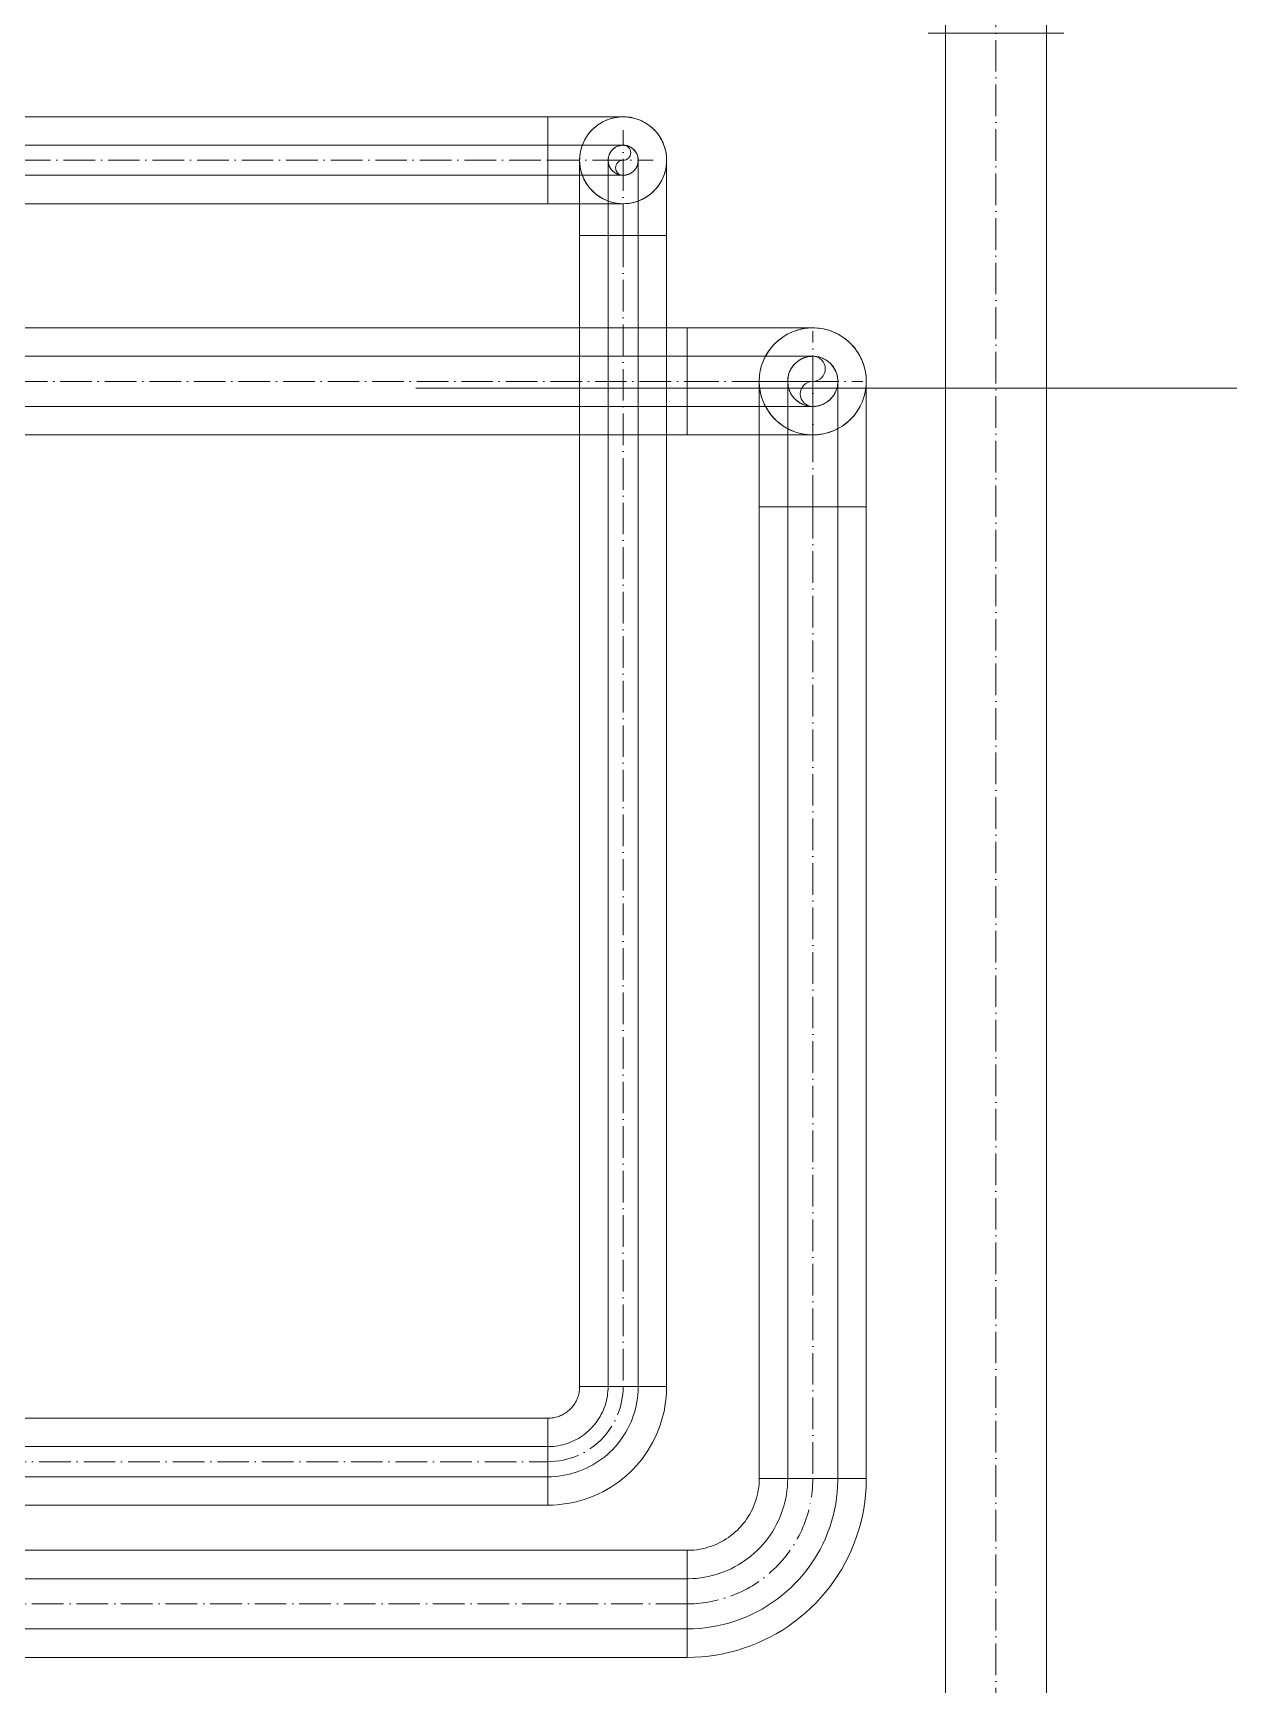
# Model space of a CAD drawing. Header units: millimetres. Extents: x -88595 to 880822, y -1054509 to -148035.
# Drawn here: x 193397 to 193776, y -242112 to -241589 of the extents above; entities that cross this region are included whole.
import ezdxf

# ---------------------------------------------------------------- set-up
doc = ezdxf.new("R2010")
doc.units = ezdxf.units.MM
for name, pattern in [('$0$ADSK_Осевая', [14, 10, -2, 0, -2]), ('$1$ADSK_Осевая', [14, 10, -2, 0, -2]), ('ADSK_Сверху', [4.5, 3, -1.5])]:
    doc.linetypes.add(name, pattern=pattern)
for name, color, linetype, lineweight in [('Изоляция', 7, 'Continuous', 18), ('Линии', 7, 'Continuous', 9), ('Оборудование', 7, 'Continuous', 18), ('Трубопровод', 7, 'Continuous', 18), ('Трубопроводы', 7, 'Continuous', 18)]:
    doc.layers.add(name, color=color, linetype=linetype, lineweight=lineweight)

# ---------------------------------------------------------------- blocks, each defined once
blk = doc.blocks.new('$0$ADSK_МедьПайка_Отвод-гнутая труба - Отвод _гнутая труба_-3197929-В_Координация_1 этаж ОВ3')
at = {"layer": 'Трубопроводы', "color": 190, "true_color": 0x8000ff}
for p, q in [((7780.79, 18652.19), (7780.79, 18647.43)), ((7780.79, 18647.43), (7780.79, 18642.67))]:
    blk.add_line(p, q, dxfattribs=at)
at = {"layer": 'Трубопроводы', "color": 190, "true_color": 0x8000ff, "flags": 128}
for points in [[(7780.79, 18652.19), (7781.74, 18652.19), (7782.69, 18652.19), (7783.64, 18652.19), (7784.58, 18652.19), (7785.52, 18652.19), (7786.45, 18652.19), (7787.37, 18652.19), (7788.28, 18652.19), (7789.17, 18652.19), (7790.06, 18652.19), (7790.93, 18652.19), (7791.78, 18652.19), (7792.62, 18652.19), (7793.43, 18652.19), (7794.23, 18652.19), (7795, 18652.19), (7795.76, 18652.19), (7796.48, 18652.19), (7797.19, 18652.19), (7797.86, 18652.19), (7798.51, 18652.19), (7799.13, 18652.19), (7799.73, 18652.19), (7800.29, 18652.19), (7800.82, 18652.19), (7801.32, 18652.19), (7801.78, 18652.19), (7802.21, 18652.19), (7802.61, 18652.19), (7802.97, 18652.19), (7803.3, 18652.19), (7803.59, 18652.19), (7803.85, 18652.19), (7804.06, 18652.19), (7804.24, 18652.19), (7804.39, 18652.19), (7804.49, 18652.19), (7804.56, 18652.19), (7804.59, 18652.19)], [(7799.83, 18647.43), (7799.83, 18647.62), (7799.85, 18647.81), (7799.86, 18648), (7799.89, 18648.19), (7799.93, 18648.38), (7799.97, 18648.56), (7800.02, 18648.75), (7800.07, 18648.93), (7800.14, 18649.11), (7800.21, 18649.29), (7800.28, 18649.46), (7800.37, 18649.63), (7800.46, 18649.8), (7800.56, 18649.96), (7800.66, 18650.12), (7800.77, 18650.28), (7800.89, 18650.43), (7801.01, 18650.57), (7801.14, 18650.71), (7801.27, 18650.85), (7801.41, 18650.98), (7801.56, 18651.1), (7801.71, 18651.22), (7801.86, 18651.33), (7802.02, 18651.44), (7802.18, 18651.54), (7802.35, 18651.63), (7802.52, 18651.72), (7802.69, 18651.8), (7802.87, 18651.87), (7803.04, 18651.94), (7803.23, 18651.99), (7803.41, 18652.04), (7803.59, 18652.09), (7803.78, 18652.12), (7803.97, 18652.15), (7804.16, 18652.17), (7804.35, 18652.19), (7804.54, 18652.19), (7804.59, 18652.19)], [(7804.59, 18652.19), (7804.78, 18652.19), (7804.97, 18652.18), (7805.16, 18652.16), (7805.35, 18652.13), (7805.54, 18652.1), (7805.72, 18652.06), (7805.91, 18652.01), (7806.09, 18651.95), (7806.27, 18651.89), (7806.44, 18651.82), (7806.62, 18651.74), (7806.79, 18651.66), (7806.96, 18651.56), (7807.12, 18651.47), (7807.28, 18651.36), (7807.43, 18651.25), (7807.58, 18651.13), (7807.73, 18651.01), (7807.87, 18650.88), (7808.01, 18650.75), (7808.14, 18650.61), (7808.26, 18650.47), (7808.38, 18650.32), (7808.49, 18650.16), (7808.6, 18650.01), (7808.7, 18649.84), (7808.79, 18649.68), (7808.88, 18649.51), (7808.95, 18649.33), (7809.03, 18649.16), (7809.09, 18648.98), (7809.15, 18648.8), (7809.2, 18648.61), (7809.25, 18648.43), (7809.28, 18648.24), (7809.31, 18648.05), (7809.33, 18647.86), (7809.34, 18647.67), (7809.35, 18647.48), (7809.35, 18647.43)], [(7804.59, 18642.67), (7804.4, 18642.68), (7804.21, 18642.69), (7804.02, 18642.71), (7803.83, 18642.73), (7803.65, 18642.77), (7803.46, 18642.81), (7803.28, 18642.86), (7803.09, 18642.91), (7802.91, 18642.98), (7802.74, 18643.05), (7802.56, 18643.13), (7802.39, 18643.21), (7802.23, 18643.3), (7802.06, 18643.4), (7801.9, 18643.5), (7801.75, 18643.62), (7801.6, 18643.73), (7801.45, 18643.85), (7801.31, 18643.98), (7801.18, 18644.12), (7801.05, 18644.26), (7800.92, 18644.4), (7800.8, 18644.55), (7800.69, 18644.7), (7800.59, 18644.86), (7800.49, 18645.02), (7800.39, 18645.19), (7800.31, 18645.36), (7800.23, 18645.53), (7800.15, 18645.71), (7800.09, 18645.89), (7800.03, 18646.07), (7799.98, 18646.25), (7799.94, 18646.44), (7799.9, 18646.62), (7799.87, 18646.81), (7799.85, 18647), (7799.84, 18647.19), (7799.83, 18647.38), (7799.83, 18647.43)], [(7809.35, 18647.43), (7809.35, 18647.24), (7809.34, 18647.05), (7809.32, 18646.86), (7809.29, 18646.67), (7809.26, 18646.49), (7809.21, 18646.3), (7809.17, 18646.12), (7809.11, 18645.94), (7809.05, 18645.76), (7808.97, 18645.58), (7808.9, 18645.41), (7808.81, 18645.24), (7808.72, 18645.07), (7808.62, 18644.9), (7808.52, 18644.75), (7808.41, 18644.59), (7808.29, 18644.44), (7808.17, 18644.29), (7808.04, 18644.15), (7807.91, 18644.02), (7807.77, 18643.89), (7807.62, 18643.76), (7807.47, 18643.65), (7807.32, 18643.53), (7807.16, 18643.43), (7807, 18643.33), (7806.83, 18643.24), (7806.66, 18643.15), (7806.49, 18643.07), (7806.32, 18643), (7806.14, 18642.93), (7805.96, 18642.87), (7805.77, 18642.82), (7805.59, 18642.78), (7805.4, 18642.74), (7805.21, 18642.71), (7805.02, 18642.69), (7804.83, 18642.68), (7804.64, 18642.67), (7804.59, 18642.67)], [(7804.59, 18642.67), (7804.57, 18642.67), (7804.51, 18642.67), (7804.42, 18642.67), (7804.29, 18642.67), (7804.12, 18642.67), (7803.91, 18642.67), (7803.66, 18642.67), (7803.38, 18642.67), (7803.07, 18642.67), (7802.71, 18642.67), (7802.32, 18642.67), (7801.9, 18642.67), (7801.44, 18642.67), (7800.96, 18642.67), (7800.43, 18642.67), (7799.88, 18642.67), (7799.3, 18642.67), (7798.68, 18642.67), (7798.04, 18642.67), (7797.37, 18642.67), (7796.68, 18642.67), (7795.95, 18642.67), (7795.21, 18642.67), (7794.44, 18642.67), (7793.65, 18642.67), (7792.84, 18642.67), (7792.01, 18642.67), (7791.16, 18642.67), (7790.29, 18642.67), (7789.41, 18642.67), (7788.52, 18642.67), (7787.61, 18642.67), (7786.7, 18642.67), (7785.77, 18642.67), (7784.84, 18642.67), (7783.89, 18642.67), (7782.95, 18642.67), (7782, 18642.67), (7781.05, 18642.67), (7780.79, 18642.67)]]:
    blk.add_lwpolyline(points, dxfattribs=at)
at = {"layer": 'Трубопроводы', "color": 190, "true_color": 0x8000ff}
for start, end in [(0, 180), (180, 0)]:
    blk.add_arc((7804.59, 18647.43), 4.76, start, end, dxfattribs=at)
blk = doc.blocks.new('$0$ADSK_МедьПайка_Отвод-гнутая труба - Отвод _гнутая труба_-3197924-В_Координация_1 этаж ОВ3')
at = {"layer": 'Трубопроводы', "color": 134, "true_color": 0x00a6a6}
for p, q in [((7824.89, 18585.37), (7824.89, 18577.43)), ((7824.89, 18577.43), (7824.89, 18569.49))]:
    blk.add_line(p, q, dxfattribs=at)
at = {"layer": 'Трубопроводы', "color": 134, "true_color": 0x00a6a6, "flags": 128}
for points in [[(7824.89, 18585.37), (7826.48, 18585.37), (7828.06, 18585.37), (7829.64, 18585.37), (7831.22, 18585.37), (7832.78, 18585.37), (7834.33, 18585.37), (7835.86, 18585.37), (7837.38, 18585.37), (7838.88, 18585.37), (7840.35, 18585.37), (7841.8, 18585.37), (7843.22, 18585.37), (7844.62, 18585.37), (7845.98, 18585.37), (7847.31, 18585.37), (7848.6, 18585.37), (7849.85, 18585.37), (7851.07, 18585.37), (7852.24, 18585.37), (7853.37, 18585.37), (7854.45, 18585.37), (7855.49, 18585.37), (7856.48, 18585.37), (7857.41, 18585.37), (7858.3, 18585.37), (7859.13, 18585.37), (7859.9, 18585.37), (7860.62, 18585.37), (7861.29, 18585.37), (7861.89, 18585.37), (7862.44, 18585.37), (7862.92, 18585.37), (7863.35, 18585.37), (7863.71, 18585.37), (7864.01, 18585.37), (7864.25, 18585.37), (7864.43, 18585.37), (7864.54, 18585.37), (7864.59, 18585.37)], [(7856.65, 18577.43), (7856.66, 18577.75), (7856.68, 18578.07), (7856.71, 18578.38), (7856.75, 18578.7), (7856.81, 18579.01), (7856.88, 18579.32), (7856.96, 18579.63), (7857.05, 18579.93), (7857.16, 18580.23), (7857.28, 18580.53), (7857.41, 18580.82), (7857.55, 18581.1), (7857.7, 18581.38), (7857.86, 18581.65), (7858.04, 18581.92), (7858.22, 18582.17), (7858.42, 18582.43), (7858.62, 18582.67), (7858.84, 18582.9), (7859.06, 18583.13), (7859.29, 18583.35), (7859.53, 18583.55), (7859.78, 18583.75), (7860.04, 18583.94), (7860.3, 18584.11), (7860.57, 18584.28), (7860.85, 18584.44), (7861.13, 18584.58), (7861.42, 18584.71), (7861.71, 18584.83), (7862.01, 18584.94), (7862.31, 18585.04), (7862.62, 18585.12), (7862.93, 18585.2), (7863.24, 18585.26), (7863.56, 18585.31), (7863.87, 18585.34), (7864.19, 18585.36), (7864.5, 18585.37), (7864.59, 18585.37)], [(7864.59, 18585.37), (7864.91, 18585.37), (7865.23, 18585.35), (7865.54, 18585.32), (7865.86, 18585.27), (7866.17, 18585.21), (7866.48, 18585.15), (7866.78, 18585.06), (7867.09, 18584.97), (7867.39, 18584.86), (7867.68, 18584.75), (7867.97, 18584.62), (7868.26, 18584.48), (7868.54, 18584.32), (7868.81, 18584.16), (7869.07, 18583.99), (7869.33, 18583.8), (7869.58, 18583.61), (7869.83, 18583.4), (7870.06, 18583.19), (7870.29, 18582.97), (7870.5, 18582.73), (7870.71, 18582.49), (7870.91, 18582.24), (7871.1, 18581.99), (7871.27, 18581.72), (7871.44, 18581.45), (7871.59, 18581.18), (7871.74, 18580.89), (7871.87, 18580.6), (7871.99, 18580.31), (7872.1, 18580.01), (7872.2, 18579.71), (7872.28, 18579.4), (7872.35, 18579.09), (7872.42, 18578.78), (7872.46, 18578.47), (7872.5, 18578.15), (7872.52, 18577.84), (7872.53, 18577.52), (7872.53, 18577.43)], [(7864.59, 18569.49), (7864.27, 18569.5), (7863.96, 18569.52), (7863.64, 18569.55), (7863.33, 18569.59), (7863.01, 18569.65), (7862.7, 18569.72), (7862.4, 18569.8), (7862.09, 18569.9), (7861.79, 18570), (7861.5, 18570.12), (7861.21, 18570.25), (7860.92, 18570.39), (7860.65, 18570.54), (7860.37, 18570.71), (7860.11, 18570.88), (7859.85, 18571.06), (7859.6, 18571.26), (7859.36, 18571.46), (7859.12, 18571.68), (7858.89, 18571.9), (7858.68, 18572.13), (7858.47, 18572.37), (7858.27, 18572.62), (7858.09, 18572.88), (7857.91, 18573.14), (7857.74, 18573.41), (7857.59, 18573.69), (7857.44, 18573.97), (7857.31, 18574.26), (7857.19, 18574.56), (7857.08, 18574.85), (7856.98, 18575.16), (7856.9, 18575.46), (7856.83, 18575.77), (7856.77, 18576.08), (7856.72, 18576.4), (7856.68, 18576.71), (7856.66, 18577.03), (7856.65, 18577.35), (7856.65, 18577.43)], [(7872.53, 18577.43), (7872.52, 18577.12), (7872.51, 18576.8), (7872.47, 18576.48), (7872.43, 18576.17), (7872.37, 18575.86), (7872.3, 18575.55), (7872.22, 18575.24), (7872.13, 18574.94), (7872.02, 18574.64), (7871.9, 18574.34), (7871.77, 18574.05), (7871.63, 18573.77), (7871.48, 18573.49), (7871.32, 18573.22), (7871.14, 18572.95), (7870.96, 18572.69), (7870.76, 18572.44), (7870.56, 18572.2), (7870.35, 18571.96), (7870.12, 18571.74), (7869.89, 18571.52), (7869.65, 18571.31), (7869.4, 18571.12), (7869.14, 18570.93), (7868.88, 18570.75), (7868.61, 18570.59), (7868.33, 18570.43), (7868.05, 18570.29), (7867.76, 18570.15), (7867.47, 18570.03), (7867.17, 18569.92), (7866.87, 18569.83), (7866.56, 18569.74), (7866.25, 18569.67), (7865.94, 18569.61), (7865.63, 18569.56), (7865.31, 18569.53), (7864.99, 18569.5), (7864.68, 18569.49), (7864.59, 18569.49)], [(7864.59, 18569.49), (7864.56, 18569.49), (7864.46, 18569.49), (7864.31, 18569.49), (7864.08, 18569.49), (7863.8, 18569.49), (7863.45, 18569.49), (7863.04, 18569.49), (7862.58, 18569.49), (7862.05, 18569.49), (7861.46, 18569.49), (7860.81, 18569.49), (7860.1, 18569.49), (7859.34, 18569.49), (7858.53, 18569.49), (7857.66, 18569.49), (7856.73, 18569.49), (7855.76, 18569.49), (7854.74, 18569.49), (7853.67, 18569.49), (7852.55, 18569.49), (7851.39, 18569.49), (7850.19, 18569.49), (7848.94, 18569.49), (7847.66, 18569.49), (7846.34, 18569.49), (7844.99, 18569.49), (7843.6, 18569.49), (7842.19, 18569.49), (7840.74, 18569.49), (7839.28, 18569.49), (7837.79, 18569.49), (7836.27, 18569.49), (7834.74, 18569.49), (7833.2, 18569.49), (7831.64, 18569.49), (7830.07, 18569.49), (7828.49, 18569.49), (7826.91, 18569.49), (7825.32, 18569.49), (7824.89, 18569.49)]]:
    blk.add_lwpolyline(points, dxfattribs=at)
at = {"layer": 'Трубопроводы', "color": 134, "true_color": 0x00a6a6}
for start, end in [(0, 180), (180, 0)]:
    blk.add_arc((7864.59, 18577.43), 7.94, start, end, dxfattribs=at)
blk = doc.blocks.new('$0$ADSK_МедьПайка_Отвод-гнутая труба - Отвод _гнутая труба_-V41-В_Координация_1 этаж ОВ3')
at = {"layer": 'Трубопроводы', "color": 190, "true_color": 0x8000ff}
for p, q in [((13799.83, 18623.63), (13804.59, 18623.63)), ((13804.59, 18623.63), (13809.35, 18623.63))]:
    blk.add_line(p, q, dxfattribs=at)
at = {"layer": 'Трубопроводы', "color": 190, "true_color": 0x8000ff, "flags": 128}
for points in [[(13799.83, 18647.43), (13799.83, 18647.41), (13799.83, 18647.36), (13799.83, 18647.26), (13799.83, 18647.13), (13799.83, 18646.96), (13799.83, 18646.75), (13799.83, 18646.51), (13799.83, 18646.23), (13799.83, 18645.91), (13799.83, 18645.55), (13799.83, 18645.17), (13799.83, 18644.74), (13799.83, 18644.29), (13799.83, 18643.8), (13799.83, 18643.28), (13799.83, 18642.72), (13799.83, 18642.14), (13799.83, 18641.53), (13799.83, 18640.88), (13799.83, 18640.21), (13799.83, 18639.52), (13799.83, 18638.8), (13799.83, 18638.05), (13799.83, 18637.28), (13799.83, 18636.49), (13799.83, 18635.68), (13799.83, 18634.85), (13799.83, 18634), (13799.83, 18633.14), (13799.83, 18632.26), (13799.83, 18631.36), (13799.83, 18630.46), (13799.83, 18629.54), (13799.83, 18628.61), (13799.83, 18627.68), (13799.83, 18626.74), (13799.83, 18625.79), (13799.83, 18624.84), (13799.83, 18623.89), (13799.83, 18623.63)], [(13809.35, 18623.63), (13809.35, 18624.59), (13809.35, 18625.54), (13809.35, 18626.48), (13809.35, 18627.43), (13809.35, 18628.36), (13809.35, 18629.29), (13809.35, 18630.21), (13809.35, 18631.12), (13809.35, 18632.02), (13809.35, 18632.9), (13809.35, 18633.77), (13809.35, 18634.62), (13809.35, 18635.46), (13809.35, 18636.28), (13809.35, 18637.07), (13809.35, 18637.85), (13809.35, 18638.6), (13809.35, 18639.33), (13809.35, 18640.03), (13809.35, 18640.71), (13809.35, 18641.36), (13809.35, 18641.98), (13809.35, 18642.57), (13809.35, 18643.13), (13809.35, 18643.66), (13809.35, 18644.16), (13809.35, 18644.62), (13809.35, 18645.06), (13809.35, 18645.45), (13809.35, 18645.82), (13809.35, 18646.14), (13809.35, 18646.43), (13809.35, 18646.69), (13809.35, 18646.91), (13809.35, 18647.09), (13809.35, 18647.23), (13809.35, 18647.34), (13809.35, 18647.4), (13809.35, 18647.43)]]:
    blk.add_lwpolyline(points, dxfattribs=at)
at = {"layer": 'Трубопроводы', "color": 190, "true_color": 0x8000ff}
for start, end in [(90, 270), (270, 90)]:
    blk.add_arc((13804.59, 18647.43), 4.76, start, end, dxfattribs=at)
blk = doc.blocks.new('$0$ADSK_МедьПайка_Отвод-гнутая труба - Отвод _гнутая труба_-V40-В_Координация_1 этаж ОВ3')
at = {"layer": 'Трубопроводы', "color": 134, "true_color": 0x00a6a6}
for p, q in [((13856.65, 18537.73), (13864.59, 18537.73)), ((13864.59, 18537.73), (13872.53, 18537.73))]:
    blk.add_line(p, q, dxfattribs=at)
at = {"layer": 'Трубопроводы', "color": 134, "true_color": 0x00a6a6, "flags": 128}
for points in [[(13856.65, 18577.43), (13856.65, 18577.4), (13856.65, 18577.31), (13856.65, 18577.15), (13856.65, 18576.93), (13856.65, 18576.64), (13856.65, 18576.3), (13856.65, 18575.89), (13856.65, 18575.42), (13856.65, 18574.89), (13856.65, 18574.3), (13856.65, 18573.65), (13856.65, 18572.95), (13856.65, 18572.19), (13856.65, 18571.37), (13856.65, 18570.5), (13856.65, 18569.58), (13856.65, 18568.6), (13856.65, 18567.58), (13856.65, 18566.51), (13856.65, 18565.39), (13856.65, 18564.23), (13856.65, 18563.03), (13856.65, 18561.78), (13856.65, 18560.5), (13856.65, 18559.18), (13856.65, 18557.83), (13856.65, 18556.44), (13856.65, 18555.03), (13856.65, 18553.59), (13856.65, 18552.12), (13856.65, 18550.63), (13856.65, 18549.12), (13856.65, 18547.59), (13856.65, 18546.04), (13856.65, 18544.48), (13856.65, 18542.91), (13856.65, 18541.33), (13856.65, 18539.75), (13856.65, 18538.16), (13856.65, 18537.73)], [(13872.53, 18537.73), (13872.53, 18539.32), (13872.53, 18540.91), (13872.53, 18542.49), (13872.53, 18544.06), (13872.53, 18545.62), (13872.53, 18547.17), (13872.53, 18548.7), (13872.53, 18550.22), (13872.53, 18551.72), (13872.53, 18553.19), (13872.53, 18554.64), (13872.53, 18556.07), (13872.53, 18557.46), (13872.53, 18558.82), (13872.53, 18560.15), (13872.53, 18561.44), (13872.53, 18562.7), (13872.53, 18563.91), (13872.53, 18565.08), (13872.53, 18566.21), (13872.53, 18567.3), (13872.53, 18568.33), (13872.53, 18569.32), (13872.53, 18570.26), (13872.53, 18571.14), (13872.53, 18571.97), (13872.53, 18572.75), (13872.53, 18573.47), (13872.53, 18574.13), (13872.53, 18574.74), (13872.53, 18575.28), (13872.53, 18575.77), (13872.53, 18576.19), (13872.53, 18576.55), (13872.53, 18576.86), (13872.53, 18577.09), (13872.53, 18577.27), (13872.53, 18577.38), (13872.53, 18577.43)]]:
    blk.add_lwpolyline(points, dxfattribs=at)
at = {"layer": 'Трубопроводы', "color": 134, "true_color": 0x00a6a6}
for start, end in [(90, 270), (270, 90)]:
    blk.add_arc((13864.59, 18577.43), 7.94, start, end, dxfattribs=at)
blk = doc.blocks.new('$0$ADSK_МедьПайка_Отвод-гнутая труба - Отвод _гнутая труба_-V43-В_Координация_1 этаж ОВ3')
at = {"layer": 'Трубопроводы', "color": 190, "true_color": 0x8000ff}
for p, q in [((4.76, 23.8), (-4.76, 23.8)), ((4.76, 23.8), (-4.76, 23.8)), ((-23.8, 4.76), (-23.8, -4.76)), ((-23.8, 4.76), (-23.8, -4.76))]:
    blk.add_line(p, q, dxfattribs=at)
at = {"layer": 'Трубопроводы', "color": 190, "true_color": 0x8000ff, "flags": 128}
for points in [[(-23.8, -4.76), (-22.66, -4.74), (-21.52, -4.67), (-20.38, -4.55), (-19.25, -4.4), (-18.13, -4.19), (-17.01, -3.94), (-15.91, -3.65), (-14.82, -3.31), (-13.74, -2.93), (-12.68, -2.51), (-11.64, -2.04), (-10.61, -1.53), (-9.61, -0.98), (-8.63, -0.4), (-7.67, 0.23), (-6.74, 0.89), (-5.84, 1.59), (-4.97, 2.33), (-4.12, 3.1), (-3.31, 3.9), (-2.53, 4.74), (-1.79, 5.6), (-1.08, 6.5), (-0.4, 7.42), (0.23, 8.37), (0.83, 9.34), (1.39, 10.34), (1.91, 11.36), (2.38, 12.39), (2.82, 13.45), (3.21, 14.52), (3.56, 15.61), (3.87, 16.71), (4.13, 17.82), (4.34, 18.95), (4.52, 20.08), (4.64, 21.21), (4.72, 22.35), (4.76, 23.49), (4.76, 23.8)], [(-4.76, 23.8), (-4.78, 23.04), (-4.82, 22.28), (-4.9, 21.52), (-5, 20.77), (-5.14, 20.02), (-5.31, 19.27), (-5.5, 18.54), (-5.73, 17.81), (-5.98, 17.09), (-6.26, 16.39), (-6.57, 15.69), (-6.91, 15.01), (-7.28, 14.34), (-7.67, 13.69), (-8.09, 13.05), (-8.53, 12.43), (-9, 11.83), (-9.49, 11.25), (-10, 10.68), (-10.53, 10.14), (-11.09, 9.62), (-11.67, 9.13), (-12.27, 8.65), (-12.88, 8.2), (-13.51, 7.78), (-14.16, 7.38), (-14.83, 7.01), (-15.5, 6.66), (-16.2, 6.34), (-16.9, 6.05), (-17.62, 5.79), (-18.34, 5.56), (-19.07, 5.36), (-19.82, 5.18), (-20.56, 5.04), (-21.32, 4.92), (-22.07, 4.84), (-22.83, 4.78), (-23.59, 4.76), (-23.8, 4.76)]]:
    blk.add_lwpolyline(points, dxfattribs=at)
blk = doc.blocks.new('$0$ADSK_МедьПайка_Отвод-гнутая труба - Отвод _гнутая труба_-V42-В_Координация_1 этаж ОВ3')
at = {"layer": 'Трубопроводы', "color": 134, "true_color": 0x00a6a6}
for p, q in [((7.94, 39.7), (-7.94, 39.7)), ((7.94, 39.7), (-7.94, 39.7)), ((-39.7, 7.94), (-39.7, -7.94)), ((-39.7, 7.94), (-39.7, -7.94))]:
    blk.add_line(p, q, dxfattribs=at)
at = {"layer": 'Трубопроводы', "color": 134, "true_color": 0x00a6a6, "flags": 128}
for points in [[(-39.7, -7.94), (-37.79, -7.9), (-35.89, -7.79), (-34, -7.6), (-32.11, -7.33), (-30.24, -6.99), (-28.38, -6.57), (-26.53, -6.08), (-24.71, -5.52), (-22.92, -4.89), (-21.15, -4.18), (-19.41, -3.4), (-17.7, -2.56), (-16.03, -1.64), (-14.39, -0.66), (-12.8, 0.38), (-11.25, 1.49), (-9.74, 2.66), (-8.29, 3.88), (-6.88, 5.17), (-5.53, 6.51), (-4.23, 7.9), (-2.98, 9.35), (-1.8, 10.84), (-0.67, 12.38), (0.39, 13.96), (1.38, 15.58), (2.32, 17.25), (3.18, 18.94), (3.98, 20.68), (4.7, 22.44), (5.36, 24.23), (5.94, 26.04), (6.45, 27.88), (6.89, 29.73), (7.25, 31.6), (7.53, 33.49), (7.74, 35.38), (7.88, 37.28), (7.94, 39.19), (7.94, 39.7)], [(-7.94, 39.7), (-7.97, 38.43), (-8.04, 37.16), (-8.17, 35.9), (-8.35, 34.64), (-8.57, 33.39), (-8.85, 32.15), (-9.18, 30.92), (-9.55, 29.71), (-9.98, 28.51), (-10.45, 27.33), (-10.97, 26.17), (-11.53, 25.03), (-12.14, 23.92), (-12.79, 22.83), (-13.49, 21.77), (-14.23, 20.73), (-15, 19.73), (-15.82, 18.76), (-16.68, 17.82), (-17.57, 16.92), (-18.5, 16.05), (-19.46, 15.22), (-20.46, 14.43), (-21.49, 13.68), (-22.54, 12.97), (-23.62, 12.31), (-24.73, 11.69), (-25.86, 11.11), (-27.02, 10.58), (-28.19, 10.1), (-29.38, 9.66), (-30.59, 9.27), (-31.82, 8.93), (-33.05, 8.64), (-34.3, 8.4), (-35.56, 8.21), (-36.82, 8.07), (-38.09, 7.98), (-39.36, 7.94), (-39.7, 7.94)]]:
    blk.add_lwpolyline(points, dxfattribs=at)
blk = doc.blocks.new('1 этаж')
at = {"layer": 'Линии', "linetype": 'ADSK_Сверху', "ltscale": 100}
blk.add_line((240297.71, 686612.6), (219832.71, 686612.6), dxfattribs=at)

msp = doc.modelspace()

# ---------------------------------------------------------------- linework, layer by layer
at = {"layer": 'Изоляция', "color": 190, "true_color": 0x8000ff}
for p, q in [((193560.02, -241616.01), (193279.82, -241616.01)), ((193560.02, -241643.53), (193560.02, -241616.01)), ((193279.82, -241643.53), (193560.02, -241643.53)), ((193570.06, -241653.57), (193570.06, -242017.96)), ((193597.58, -241653.57), (193570.06, -241653.57)), ((193597.58, -242017.96), (193597.58, -241653.57)), ((193570.06, -242017.96), (193597.58, -242017.96)), ((193560.02, -242028), (187597.58, -242028)), ((193560.02, -242055.52), (193560.02, -242028)), ((187589.82, -242055.52), (193560.02, -242055.52))]:
    msp.add_line(p, q, dxfattribs=at)
at = {"layer": 'Изоляция', "color": 134, "true_color": 0x00a6a6}
for p, q in [((193604.12, -241682.83), (193278.82, -241682.83)), ((193604.12, -241716.71), (193604.12, -241682.83)), ((193278.82, -241716.71), (193604.12, -241716.71)), ((193626.88, -241739.47), (193626.88, -242047.06)), ((193660.76, -241739.47), (193626.88, -241739.47)), ((193660.76, -242047.06), (193660.76, -241739.47)), ((193626.88, -242047.06), (193660.76, -242047.06)), ((193604.12, -242069.82), (187660.76, -242069.82)), ((193604.12, -242103.7), (193604.12, -242069.82)), ((187651.82, -242103.7), (193604.12, -242103.7))]:
    msp.add_line(p, q, dxfattribs=at)
at = {"layer": 'Изоляция', "color": 190, "true_color": 0x8000ff, "flags": 128}
for points in [[(193560.02, -241616.01), (193560.97, -241616.01), (193561.92, -241616.01), (193562.87, -241616.01), (193563.81, -241616.01), (193564.75, -241616.01), (193565.68, -241616.01), (193566.6, -241616.01), (193567.51, -241616.01), (193568.4, -241616.01), (193569.29, -241616.01), (193570.16, -241616.01), (193571.01, -241616.01), (193571.85, -241616.01), (193572.66, -241616.01), (193573.46, -241616.01), (193574.23, -241616.01), (193574.98, -241616.01), (193575.71, -241616.01), (193576.42, -241616.01), (193577.09, -241616.01), (193577.74, -241616.01), (193578.36, -241616.01), (193578.95, -241616.01), (193579.52, -241616.01), (193580.05, -241616.01), (193580.54, -241616.01), (193581.01, -241616.01), (193581.44, -241616.01), (193581.84, -241616.01), (193582.2, -241616.01), (193582.53, -241616.01), (193582.82, -241616.01), (193583.08, -241616.01), (193583.29, -241616.01), (193583.47, -241616.01), (193583.62, -241616.01), (193583.72, -241616.01), (193583.79, -241616.01), (193583.82, -241616.01)], [(193570.06, -241629.77), (193570.07, -241629.22), (193570.1, -241628.67), (193570.16, -241628.12), (193570.24, -241627.58), (193570.33, -241627.03), (193570.45, -241626.5), (193570.6, -241625.96), (193570.76, -241625.44), (193570.94, -241624.92), (193571.15, -241624.41), (193571.37, -241623.91), (193571.61, -241623.41), (193571.88, -241622.93), (193572.16, -241622.46), (193572.46, -241622), (193572.78, -241621.55), (193573.12, -241621.12), (193573.47, -241620.69), (193573.85, -241620.29), (193574.23, -241619.9), (193574.64, -241619.52), (193575.05, -241619.16), (193575.48, -241618.82), (193575.93, -241618.5), (193576.39, -241618.19), (193576.85, -241617.9), (193577.33, -241617.63), (193577.82, -241617.38), (193578.32, -241617.15), (193578.83, -241616.94), (193579.35, -241616.75), (193579.87, -241616.59), (193580.4, -241616.44), (193580.94, -241616.31), (193581.48, -241616.21), (193582.03, -241616.13), (193582.57, -241616.06), (193583.12, -241616.03), (193583.67, -241616.01), (193583.82, -241616.01)], [(193583.82, -241616.01), (193584.37, -241616.02), (193584.92, -241616.05), (193585.47, -241616.11), (193586.01, -241616.18), (193586.55, -241616.28), (193587.09, -241616.4), (193587.62, -241616.54), (193588.15, -241616.71), (193588.67, -241616.89), (193589.18, -241617.09), (193589.68, -241617.32), (193590.17, -241617.56), (193590.66, -241617.83), (193591.13, -241618.11), (193591.59, -241618.41), (193592.04, -241618.73), (193592.47, -241619.07), (193592.89, -241619.42), (193593.3, -241619.79), (193593.69, -241620.18), (193594.07, -241620.58), (193594.43, -241621), (193594.77, -241621.43), (193595.09, -241621.88), (193595.4, -241622.33), (193595.69, -241622.8), (193595.96, -241623.28), (193596.21, -241623.77), (193596.43, -241624.27), (193596.64, -241624.78), (193596.83, -241625.3), (193597, -241625.82), (193597.15, -241626.35), (193597.28, -241626.89), (193597.38, -241627.43), (193597.46, -241627.97), (193597.52, -241628.52), (193597.56, -241629.07), (193597.58, -241629.62), (193597.58, -241629.77)], [(193583.82, -241643.53), (193583.27, -241643.52), (193582.72, -241643.48), (193582.17, -241643.43), (193581.63, -241643.35), (193581.09, -241643.25), (193580.55, -241643.13), (193580.02, -241642.99), (193579.49, -241642.83), (193578.97, -241642.65), (193578.46, -241642.44), (193577.96, -241642.22), (193577.47, -241641.97), (193576.98, -241641.71), (193576.51, -241641.43), (193576.05, -241641.12), (193575.6, -241640.8), (193575.17, -241640.47), (193574.75, -241640.11), (193574.34, -241639.74), (193573.95, -241639.35), (193573.57, -241638.95), (193573.21, -241638.53), (193572.87, -241638.1), (193572.55, -241637.66), (193572.24, -241637.2), (193571.95, -241636.73), (193571.68, -241636.25), (193571.43, -241635.76), (193571.2, -241635.26), (193570.99, -241634.75), (193570.81, -241634.24), (193570.64, -241633.71), (193570.49, -241633.18), (193570.36, -241632.65), (193570.26, -241632.11), (193570.18, -241631.56), (193570.12, -241631.02), (193570.08, -241630.47), (193570.06, -241629.92), (193570.06, -241629.77)], [(193570.06, -241629.77), (193570.06, -241629.79), (193570.06, -241629.84), (193570.06, -241629.94), (193570.06, -241630.07), (193570.06, -241630.24), (193570.06, -241630.45), (193570.06, -241630.69), (193570.06, -241630.98), (193570.06, -241631.29), (193570.06, -241631.65), (193570.06, -241632.03), (193570.06, -241632.46), (193570.06, -241632.91), (193570.06, -241633.4), (193570.06, -241633.92), (193570.06, -241634.48), (193570.06, -241635.06), (193570.06, -241635.67), (193570.06, -241636.32), (193570.06, -241636.99), (193570.06, -241637.68), (193570.06, -241638.4), (193570.06, -241639.15), (193570.06, -241639.92), (193570.06, -241640.71), (193570.06, -241641.52), (193570.06, -241642.35), (193570.06, -241643.2), (193570.06, -241644.06), (193570.06, -241644.94), (193570.06, -241645.84), (193570.06, -241646.74), (193570.06, -241647.66), (193570.06, -241648.59), (193570.06, -241649.52), (193570.06, -241650.46), (193570.06, -241651.41), (193570.06, -241652.36), (193570.06, -241653.31), (193570.06, -241653.57)], [(193597.58, -241629.77), (193597.57, -241630.32), (193597.54, -241630.87), (193597.48, -241631.41), (193597.4, -241631.96), (193597.31, -241632.5), (193597.19, -241633.04), (193597.04, -241633.57), (193596.88, -241634.1), (193596.7, -241634.61), (193596.49, -241635.13), (193596.27, -241635.63), (193596.02, -241636.12), (193595.76, -241636.6), (193595.48, -241637.08), (193595.18, -241637.54), (193594.86, -241637.98), (193594.52, -241638.42), (193594.16, -241638.84), (193593.79, -241639.25), (193593.41, -241639.64), (193593, -241640.01), (193592.59, -241640.37), (193592.16, -241640.71), (193591.71, -241641.04), (193591.25, -241641.35), (193590.79, -241641.63), (193590.31, -241641.9), (193589.81, -241642.15), (193589.31, -241642.38), (193588.81, -241642.59), (193588.29, -241642.78), (193587.76, -241642.95), (193587.23, -241643.1), (193586.7, -241643.22), (193586.16, -241643.33), (193585.61, -241643.41), (193585.07, -241643.47), (193584.52, -241643.51), (193583.97, -241643.53), (193583.82, -241643.53)], [(193597.58, -241653.57), (193597.58, -241652.62), (193597.58, -241651.67), (193597.58, -241650.72), (193597.58, -241649.78), (193597.58, -241648.84), (193597.58, -241647.91), (193597.58, -241646.99), (193597.58, -241646.08), (193597.58, -241645.18), (193597.58, -241644.3), (193597.58, -241643.43), (193597.58, -241642.58), (193597.58, -241641.74), (193597.58, -241640.93), (193597.58, -241640.13), (193597.58, -241639.35), (193597.58, -241638.6), (193597.58, -241637.87), (193597.58, -241637.17), (193597.58, -241636.49), (193597.58, -241635.84), (193597.58, -241635.22), (193597.58, -241634.63), (193597.58, -241634.07), (193597.58, -241633.54), (193597.58, -241633.04), (193597.58, -241632.58), (193597.58, -241632.15), (193597.58, -241631.75), (193597.58, -241631.38), (193597.58, -241631.06), (193597.58, -241630.77), (193597.58, -241630.51), (193597.58, -241630.29), (193597.58, -241630.11), (193597.58, -241629.97), (193597.58, -241629.87), (193597.58, -241629.8), (193597.58, -241629.77)], [(193583.82, -241643.53), (193583.8, -241643.53), (193583.74, -241643.53), (193583.65, -241643.53), (193583.52, -241643.53), (193583.35, -241643.53), (193583.14, -241643.53), (193582.89, -241643.53), (193582.61, -241643.53), (193582.29, -241643.53), (193581.94, -241643.53), (193581.55, -241643.53), (193581.13, -241643.53), (193580.67, -241643.53), (193580.18, -241643.53), (193579.66, -241643.53), (193579.11, -241643.53), (193578.53, -241643.53), (193577.91, -241643.53), (193577.27, -241643.53), (193576.6, -241643.53), (193575.91, -241643.53), (193575.18, -241643.53), (193574.44, -241643.53), (193573.67, -241643.53), (193572.88, -241643.53), (193572.07, -241643.53), (193571.24, -241643.53), (193570.39, -241643.53), (193569.52, -241643.53), (193568.64, -241643.53), (193567.75, -241643.53), (193566.84, -241643.53), (193565.93, -241643.53), (193565, -241643.53), (193564.06, -241643.53), (193563.12, -241643.53), (193562.18, -241643.53), (193561.23, -241643.53), (193560.28, -241643.53), (193560.02, -241643.53)], [(193560.02, -242055.52), (193561.52, -242055.49), (193563.02, -242055.4), (193564.52, -242055.25), (193566, -242055.04), (193567.48, -242054.77), (193568.95, -242054.44), (193570.4, -242054.06), (193571.83, -242053.61), (193573.25, -242053.11), (193574.65, -242052.56), (193576.02, -242051.94), (193577.36, -242051.28), (193578.68, -242050.56), (193579.97, -242049.78), (193581.23, -242048.96), (193582.45, -242048.09), (193583.64, -242047.17), (193584.79, -242046.2), (193585.9, -242045.19), (193586.96, -242044.13), (193587.99, -242043.03), (193588.97, -242041.89), (193589.9, -242040.71), (193590.79, -242039.5), (193591.63, -242038.25), (193592.41, -242036.97), (193593.15, -242035.66), (193593.83, -242034.32), (193594.45, -242032.96), (193595.03, -242031.57), (193595.54, -242030.16), (193596, -242028.73), (193596.4, -242027.28), (193596.75, -242025.82), (193597.03, -242024.34), (193597.26, -242022.86), (193597.42, -242021.37), (193597.53, -242019.87), (193597.58, -242018.37), (193597.58, -242017.96)], [(193570.06, -242017.96), (193570.05, -242018.36), (193570.03, -242018.76), (193569.99, -242019.16), (193569.93, -242019.56), (193569.86, -242019.95), (193569.77, -242020.35), (193569.67, -242020.73), (193569.55, -242021.12), (193569.42, -242021.5), (193569.27, -242021.87), (193569.1, -242022.24), (193568.93, -242022.6), (193568.73, -242022.95), (193568.53, -242023.29), (193568.31, -242023.63), (193568.07, -242023.96), (193567.83, -242024.27), (193567.57, -242024.58), (193567.3, -242024.88), (193567.01, -242025.16), (193566.72, -242025.44), (193566.42, -242025.7), (193566.1, -242025.95), (193565.78, -242026.18), (193565.44, -242026.41), (193565.1, -242026.62), (193564.75, -242026.82), (193564.39, -242027), (193564.03, -242027.16), (193563.66, -242027.32), (193563.28, -242027.46), (193562.9, -242027.58), (193562.51, -242027.69), (193562.12, -242027.78), (193561.73, -242027.85), (193561.33, -242027.91), (193560.93, -242027.96), (193560.53, -242027.99), (193560.13, -242028), (193560.02, -242028)]]:
    msp.add_lwpolyline(points, dxfattribs=at)
at = {"layer": 'Изоляция', "color": 134, "true_color": 0x00a6a6, "flags": 128}
for points in [[(193604.12, -241682.83), (193605.71, -241682.83), (193607.29, -241682.83), (193608.87, -241682.83), (193610.44, -241682.83), (193612.01, -241682.83), (193613.56, -241682.83), (193615.09, -241682.83), (193616.61, -241682.83), (193618.1, -241682.83), (193619.58, -241682.83), (193621.03, -241682.83), (193622.45, -241682.83), (193623.85, -241682.83), (193625.21, -241682.83), (193626.54, -241682.83), (193627.83, -241682.83), (193629.08, -241682.83), (193630.3, -241682.83), (193631.47, -241682.83), (193632.6, -241682.83), (193633.68, -241682.83), (193634.72, -241682.83), (193635.71, -241682.83), (193636.64, -241682.83), (193637.53, -241682.83), (193638.36, -241682.83), (193639.13, -241682.83), (193639.85, -241682.83), (193640.52, -241682.83), (193641.12, -241682.83), (193641.67, -241682.83), (193642.15, -241682.83), (193642.58, -241682.83), (193642.94, -241682.83), (193643.24, -241682.83), (193643.48, -241682.83), (193643.66, -241682.83), (193643.77, -241682.83), (193643.82, -241682.83)], [(193626.88, -241699.77), (193626.89, -241699.09), (193626.93, -241698.41), (193627, -241697.74), (193627.1, -241697.07), (193627.22, -241696.4), (193627.37, -241695.74), (193627.54, -241695.09), (193627.74, -241694.44), (193627.97, -241693.8), (193628.22, -241693.17), (193628.49, -241692.55), (193628.79, -241691.94), (193629.12, -241691.35), (193629.47, -241690.77), (193629.84, -241690.2), (193630.23, -241689.65), (193630.65, -241689.12), (193631.08, -241688.6), (193631.54, -241688.1), (193632.02, -241687.62), (193632.51, -241687.15), (193633.03, -241686.71), (193633.56, -241686.29), (193634.1, -241685.89), (193634.67, -241685.51), (193635.24, -241685.16), (193635.84, -241684.83), (193636.44, -241684.52), (193637.05, -241684.24), (193637.68, -241683.98), (193638.32, -241683.75), (193638.96, -241683.54), (193639.62, -241683.36), (193640.28, -241683.2), (193640.94, -241683.07), (193641.61, -241682.97), (193642.28, -241682.9), (193642.96, -241682.85), (193643.64, -241682.83), (193643.82, -241682.83)], [(193643.82, -241682.83), (193644.5, -241682.84), (193645.17, -241682.88), (193645.85, -241682.95), (193646.52, -241683.04), (193647.19, -241683.17), (193647.85, -241683.31), (193648.5, -241683.49), (193649.15, -241683.69), (193649.79, -241683.91), (193650.42, -241684.16), (193651.04, -241684.44), (193651.64, -241684.74), (193652.24, -241685.07), (193652.82, -241685.41), (193653.38, -241685.79), (193653.94, -241686.18), (193654.47, -241686.6), (193654.99, -241687.03), (193655.49, -241687.49), (193655.97, -241687.97), (193656.43, -241688.46), (193656.88, -241688.97), (193657.3, -241689.5), (193657.7, -241690.05), (193658.07, -241690.61), (193658.43, -241691.19), (193658.76, -241691.78), (193659.07, -241692.39), (193659.35, -241693), (193659.61, -241693.63), (193659.84, -241694.27), (193660.05, -241694.91), (193660.23, -241695.56), (193660.38, -241696.22), (193660.51, -241696.89), (193660.61, -241697.56), (193660.69, -241698.23), (193660.74, -241698.91), (193660.76, -241699.58), (193660.76, -241699.77)], [(193643.82, -241716.71), (193643.14, -241716.69), (193642.47, -241716.65), (193641.79, -241716.59), (193641.12, -241716.49), (193640.45, -241716.37), (193639.79, -241716.22), (193639.14, -241716.05), (193638.49, -241715.85), (193637.85, -241715.62), (193637.22, -241715.37), (193636.6, -241715.09), (193636, -241714.79), (193635.4, -241714.47), (193634.82, -241714.12), (193634.25, -241713.75), (193633.7, -241713.35), (193633.17, -241712.94), (193632.65, -241712.5), (193632.15, -241712.05), (193631.67, -241711.57), (193631.21, -241711.07), (193630.76, -241710.56), (193630.34, -241710.03), (193629.94, -241709.48), (193629.57, -241708.92), (193629.21, -241708.34), (193628.88, -241707.75), (193628.57, -241707.15), (193628.29, -241706.53), (193628.03, -241705.91), (193627.8, -241705.27), (193627.59, -241704.62), (193627.41, -241703.97), (193627.25, -241703.31), (193627.13, -241702.65), (193627.02, -241701.98), (193626.95, -241701.3), (193626.9, -241700.63), (193626.88, -241699.95), (193626.88, -241699.77)], [(193626.88, -241699.77), (193626.88, -241699.8), (193626.88, -241699.89), (193626.88, -241700.05), (193626.88, -241700.27), (193626.88, -241700.56), (193626.88, -241700.91), (193626.88, -241701.31), (193626.88, -241701.78), (193626.88, -241702.31), (193626.88, -241702.9), (193626.88, -241703.55), (193626.88, -241704.25), (193626.88, -241705.02), (193626.88, -241705.83), (193626.88, -241706.7), (193626.88, -241707.62), (193626.88, -241708.6), (193626.88, -241709.62), (193626.88, -241710.69), (193626.88, -241711.81), (193626.88, -241712.97), (193626.88, -241714.17), (193626.88, -241715.42), (193626.88, -241716.7), (193626.88, -241718.02), (193626.88, -241719.37), (193626.88, -241720.76), (193626.88, -241722.17), (193626.88, -241723.61), (193626.88, -241725.08), (193626.88, -241726.57), (193626.88, -241728.08), (193626.88, -241729.61), (193626.88, -241731.16), (193626.88, -241732.72), (193626.88, -241734.29), (193626.88, -241735.87), (193626.88, -241737.45), (193626.88, -241739.04), (193626.88, -241739.47)], [(193660.76, -241699.77), (193660.75, -241700.44), (193660.71, -241701.12), (193660.64, -241701.8), (193660.54, -241702.47), (193660.42, -241703.13), (193660.27, -241703.79), (193660.1, -241704.45), (193659.9, -241705.1), (193659.67, -241705.74), (193659.42, -241706.36), (193659.15, -241706.98), (193658.85, -241707.59), (193658.52, -241708.18), (193658.17, -241708.77), (193657.8, -241709.33), (193657.41, -241709.88), (193656.99, -241710.42), (193656.56, -241710.94), (193656.1, -241711.44), (193655.62, -241711.92), (193655.13, -241712.38), (193654.61, -241712.82), (193654.08, -241713.24), (193653.54, -241713.64), (193652.97, -241714.02), (193652.4, -241714.38), (193651.8, -241714.71), (193651.2, -241715.02), (193650.58, -241715.3), (193649.96, -241715.56), (193649.32, -241715.79), (193648.68, -241716), (193648.02, -241716.18), (193647.36, -241716.33), (193646.7, -241716.46), (193646.03, -241716.56), (193645.36, -241716.64), (193644.68, -241716.69), (193644, -241716.71), (193643.82, -241716.71)], [(193660.76, -241739.47), (193660.76, -241737.88), (193660.76, -241736.29), (193660.76, -241734.71), (193660.76, -241733.14), (193660.76, -241731.58), (193660.76, -241730.03), (193660.76, -241728.5), (193660.76, -241726.98), (193660.76, -241725.48), (193660.76, -241724.01), (193660.76, -241722.56), (193660.76, -241721.13), (193660.76, -241719.74), (193660.76, -241718.38), (193660.76, -241717.05), (193660.76, -241715.76), (193660.76, -241714.5), (193660.76, -241713.29), (193660.76, -241712.12), (193660.76, -241710.99), (193660.76, -241709.91), (193660.76, -241708.87), (193660.76, -241707.88), (193660.76, -241706.95), (193660.76, -241706.06), (193660.76, -241705.23), (193660.76, -241704.45), (193660.76, -241703.73), (193660.76, -241703.07), (193660.76, -241702.47), (193660.76, -241701.92), (193660.76, -241701.43), (193660.76, -241701.01), (193660.76, -241700.65), (193660.76, -241700.35), (193660.76, -241700.11), (193660.76, -241699.93), (193660.76, -241699.82), (193660.76, -241699.77)], [(193643.82, -241716.71), (193643.79, -241716.71), (193643.69, -241716.71), (193643.53, -241716.71), (193643.31, -241716.71), (193643.03, -241716.71), (193642.68, -241716.71), (193642.27, -241716.71), (193641.8, -241716.71), (193641.27, -241716.71), (193640.69, -241716.71), (193640.04, -241716.71), (193639.33, -241716.71), (193638.57, -241716.71), (193637.76, -241716.71), (193636.89, -241716.71), (193635.96, -241716.71), (193634.99, -241716.71), (193633.97, -241716.71), (193632.9, -241716.71), (193631.78, -241716.71), (193630.62, -241716.71), (193629.41, -241716.71), (193628.17, -241716.71), (193626.89, -241716.71), (193625.57, -241716.71), (193624.22, -241716.71), (193622.83, -241716.71), (193621.42, -241716.71), (193619.97, -241716.71), (193618.51, -241716.71), (193617.01, -241716.71), (193615.5, -241716.71), (193613.97, -241716.71), (193612.43, -241716.71), (193610.87, -241716.71), (193609.3, -241716.71), (193607.72, -241716.71), (193606.14, -241716.71), (193604.55, -241716.71), (193604.12, -241716.71)], [(193604.12, -242103.7), (193606.38, -242103.65), (193608.65, -242103.52), (193610.9, -242103.29), (193613.14, -242102.98), (193615.37, -242102.57), (193617.58, -242102.08), (193619.77, -242101.49), (193621.94, -242100.82), (193624.07, -242100.07), (193626.18, -242099.23), (193628.24, -242098.31), (193630.27, -242097.3), (193632.26, -242096.21), (193634.21, -242095.05), (193636.1, -242093.81), (193637.94, -242092.49), (193639.73, -242091.1), (193641.47, -242089.64), (193643.14, -242088.12), (193644.75, -242086.52), (193646.3, -242084.87), (193647.77, -242083.15), (193649.18, -242081.37), (193650.52, -242079.54), (193651.78, -242077.66), (193652.97, -242075.73), (193654.07, -242073.76), (193655.1, -242071.74), (193656.05, -242069.68), (193656.91, -242067.58), (193657.69, -242065.46), (193658.38, -242063.3), (193658.99, -242061.12), (193659.51, -242058.91), (193659.94, -242056.69), (193660.28, -242054.45), (193660.53, -242052.2), (193660.69, -242049.94), (193660.76, -242047.67), (193660.76, -242047.06)], [(193626.88, -242047.06), (193626.86, -242047.97), (193626.81, -242048.88), (193626.72, -242049.78), (193626.59, -242050.69), (193626.43, -242051.58), (193626.23, -242052.47), (193625.99, -242053.35), (193625.72, -242054.22), (193625.42, -242055.08), (193625.08, -242055.92), (193624.71, -242056.75), (193624.31, -242057.57), (193623.87, -242058.37), (193623.4, -242059.15), (193622.9, -242059.91), (193622.38, -242060.65), (193621.82, -242061.37), (193621.23, -242062.07), (193620.62, -242062.74), (193619.98, -242063.39), (193619.31, -242064.01), (193618.62, -242064.6), (193617.91, -242065.17), (193617.17, -242065.71), (193616.42, -242066.21), (193615.64, -242066.69), (193614.85, -242067.13), (193614.04, -242067.55), (193613.21, -242067.93), (193612.37, -242068.27), (193611.51, -242068.59), (193610.65, -242068.86), (193609.77, -242069.11), (193608.88, -242069.32), (193607.99, -242069.49), (193607.09, -242069.63), (193606.18, -242069.73), (193605.28, -242069.79), (193604.37, -242069.82), (193604.12, -242069.82)]]:
    msp.add_lwpolyline(points, dxfattribs=at)
at = {"layer": 'Изоляция', "color": 190, "true_color": 0x8000ff}
for start, end in [(90, 180), (90, 180), (90, 180), (90, 180), (0, 90), (0, 90), (0, 90), (0, 90), (180, 270), (180, 270), (180, 270), (180, 270), (270, 0), (270, 0), (270, 0), (270, 0)]:
    msp.add_arc((193583.82, -241629.77), 13.76, start, end, dxfattribs=at)
at = {"layer": 'Изоляция', "color": 134, "true_color": 0x00a6a6}
for start, end in [(90, 180), (90, 180), (90, 180), (90, 180), (0, 90), (0, 90), (0, 90), (0, 90), (180, 270), (180, 270), (180, 270), (180, 270), (270, 0), (270, 0), (270, 0), (270, 0)]:
    msp.add_arc((193643.82, -241699.77), 16.94, start, end, dxfattribs=at)
at = {"layer": 'Трубопровод', "color": 24, "true_color": 0xa52900}
for p, q in [((193685.79, -241563.5), (193685.79, -243520.93)), ((193717.79, -243520.93), (193717.79, -241563.5))]:
    msp.add_line(p, q, dxfattribs=at)
at = {"layer": 'Трубопровод', "color": 24, "linetype": '$0$ADSK_Осевая', "true_color": 0xa52900}
msp.add_line((193701.79, -241563.5), (193701.79, -243520.93), dxfattribs=at)
msp.add_line((193701.79, -241563.5), (193701.79, -243520.93), dxfattribs=at)
at = {"layer": 'Трубопровод', "color": 190, "linetype": '$0$ADSK_Осевая', "true_color": 0x8000ff}
for p, q in [((193583.82, -241639.29), (193583.82, -241620.25)), ((193279.82, -241629.77), (193560.02, -241629.77)), ((193279.82, -241629.77), (193560.02, -241629.77)), ((193574.3, -241629.77), (193593.34, -241629.77)), ((193583.82, -241653.57), (193583.82, -242017.96)), ((193583.82, -241653.57), (193583.82, -242017.96)), ((187589.82, -242041.76), (193560.02, -242041.76)), ((187589.82, -242041.76), (193560.02, -242041.76))]:
    msp.add_line(p, q, dxfattribs=at)
at = {"layer": 'Трубопровод', "color": 190, "true_color": 0x8000ff}
for p, q in [((193560.02, -241625.01), (193279.82, -241625.01)), ((193279.82, -241634.53), (193560.02, -241634.53)), ((193579.06, -241653.57), (193579.06, -242017.96)), ((193588.58, -242017.96), (193588.58, -241653.57)), ((193560.02, -242037), (187589.82, -242037)), ((187589.82, -242046.52), (193560.02, -242046.52))]:
    msp.add_line(p, q, dxfattribs=at)
at = {"layer": 'Трубопровод', "color": 134, "linetype": '$0$ADSK_Осевая', "true_color": 0x00a6a6}
for p, q in [((193643.82, -241715.65), (193643.82, -241683.89)), ((193278.82, -241699.77), (193604.12, -241699.77)), ((193278.82, -241699.77), (193604.12, -241699.77)), ((193627.94, -241699.77), (193659.7, -241699.77)), ((193643.82, -241739.47), (193643.82, -242047.06)), ((193643.82, -241739.47), (193643.82, -242047.06)), ((193604.12, -242086.76), (187651.82, -242086.76)), ((193604.12, -242086.76), (187651.82, -242086.76))]:
    msp.add_line(p, q, dxfattribs=at)
at = {"layer": 'Трубопровод', "color": 134, "true_color": 0x00a6a6}
for p, q in [((193604.12, -241691.83), (193278.82, -241691.83)), ((193278.82, -241707.71), (193604.12, -241707.71)), ((193635.88, -241739.47), (193635.88, -242047.06)), ((193651.76, -242047.06), (193651.76, -241739.47)), ((193604.12, -242078.82), (187651.82, -242078.82)), ((187651.82, -242094.7), (193604.12, -242094.7))]:
    msp.add_line(p, q, dxfattribs=at)
at = {"layer": 'Трубопровод', "color": 190, "true_color": 0x8000ff}
for centre, radius, start, end in [((193583.82, -241629.77), 4.76, 0, 180), ((193583.82, -241627.39), 2.38, 270, 90), ((193583.82, -241629.77), 4.76, 180, 0), ((193583.82, -241632.15), 2.38, 90, 270)]:
    msp.add_arc(centre, radius, start, end, dxfattribs=at)
at = {"layer": 'Трубопровод', "color": 134, "true_color": 0x00a6a6}
for centre, radius, start, end in [((193643.82, -241699.77), 7.94, 0, 180), ((193643.82, -241695.8), 3.97, 270, 90), ((193643.82, -241699.77), 7.94, 180, 0), ((193643.82, -241703.74), 3.97, 90, 270)]:
    msp.add_arc(centre, radius, start, end, dxfattribs=at)
at = {"layer": 'Трубопроводы', "color": 24, "true_color": 0xa52900}
for p, q in [((193680.29, -241589.5), (193723.29, -241589.5)), ((193680.29, -241589.5), (193723.29, -241589.5)), ((193717.79, -241589.5), (193685.79, -241589.5)), ((193717.79, -241589.5), (193685.79, -241589.5))]:
    msp.add_line(p, q, dxfattribs=at)
at = {"layer": 'Трубопроводы', "color": 190, "linetype": '$0$ADSK_Осевая', "true_color": 0x8000ff}
for p in [(193560.02, -241629.77), (193583.82, -241653.57)]:
    msp.add_line(p, (193583.82, -241629.77), dxfattribs=at)
at = {"layer": 'Трубопроводы', "color": 134, "linetype": '$0$ADSK_Осевая', "true_color": 0x00a6a6}
for p in [(193604.12, -241699.77), (193643.82, -241739.47)]:
    msp.add_line(p, (193643.82, -241699.77), dxfattribs=at)
at = {"layer": 'Трубопроводы', "color": 190, "linetype": '$1$ADSK_Осевая', "true_color": 0x8000ff}
msp.add_arc((193560.02, -242017.96), 23.8, 270, 0, dxfattribs=at)
at = {"layer": 'Трубопроводы', "color": 134, "linetype": '$1$ADSK_Осевая', "true_color": 0x00a6a6}
msp.add_arc((193604.12, -242047.06), 39.7, 270, 0, dxfattribs=at)

# ---------------------------------------------------------------- block references
at = {"layer": 'Оборудование', "color": 5, "true_color": 0x0000ff}
msp.add_blockref('1 этаж', (-36129.46, -928314.54), dxfattribs=at)
at = {"layer": 'Трубопроводы', "color": 190, "true_color": 0x8000ff}
for name, p in [('$0$ADSK_МедьПайка_Отвод-гнутая труба - Отвод _гнутая труба_-3197929-В_Координация_1 этаж ОВ3', (185779.23, -260277.2)), ('$0$ADSK_МедьПайка_Отвод-гнутая труба - Отвод _гнутая труба_-V41-В_Координация_1 этаж ОВ3', (179779.23, -260277.2)), ('$0$ADSK_МедьПайка_Отвод-гнутая труба - Отвод _гнутая труба_-V43-В_Координация_1 этаж ОВ3', (193583.82, -242041.76))]:
    msp.add_blockref(name, p, dxfattribs=at)
at = {"layer": 'Трубопроводы', "color": 134, "true_color": 0x00a6a6}
for name, p in [('$0$ADSK_МедьПайка_Отвод-гнутая труба - Отвод _гнутая труба_-3197924-В_Координация_1 этаж ОВ3', (185779.23, -260277.2)), ('$0$ADSK_МедьПайка_Отвод-гнутая труба - Отвод _гнутая труба_-V40-В_Координация_1 этаж ОВ3', (179779.23, -260277.2)), ('$0$ADSK_МедьПайка_Отвод-гнутая труба - Отвод _гнутая труба_-V42-В_Координация_1 этаж ОВ3', (193643.82, -242086.76))]:
    msp.add_blockref(name, p, dxfattribs=at)

doc.saveas('drawing.dxf')
